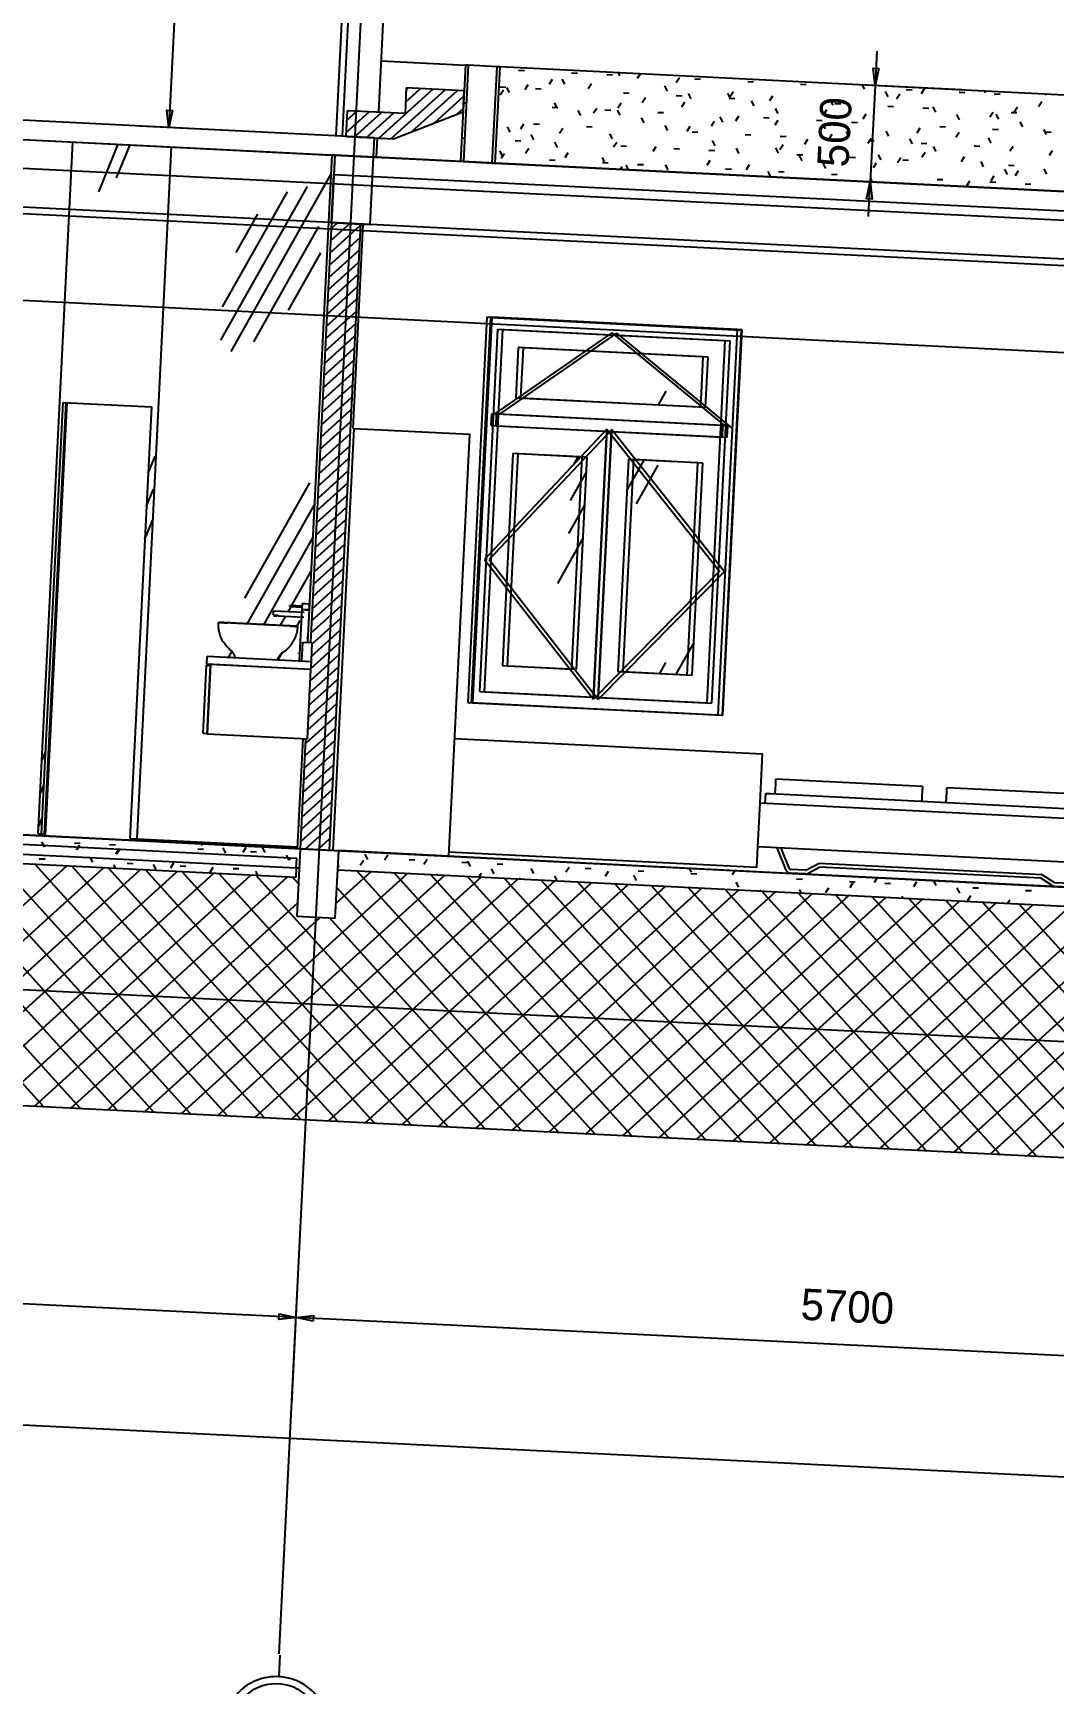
# Model space of a CAD drawing. Extents: x 549999 to 550212, y 1838161 to 1838467.
# Drawn here: x 550163.77 to 550169.07, y 1838269.32 to 1838277.88 of the extents above; entities that cross this region are included whole.
import ezdxf

# ---------------------------------------------------------------- set-up
doc = ezdxf.new("R2010")
doc.units = 0
for name, color, linetype in [('Level 1', 7, 'Continuous'), ('Level 11', 7, 'Continuous'), ('Level 14', 7, 'Continuous'), ('Level 15', 7, 'Continuous'), ('Level 18', 7, 'Continuous'), ('Level 19', 7, 'Continuous'), ('Level 20', 7, 'Continuous'), ('Level 27', 7, 'Continuous'), ('Level 28', 7, 'Continuous'), ('Level 3', 7, 'Continuous'), ('Level 4', 7, 'Continuous'), ('Level 5', 7, 'Continuous'), ('Level 6', 7, 'Continuous'), ('Level 7', 7, 'Continuous'), ('Level 8', 7, 'Continuous'), ('Level 9', 7, 'Continuous')]:
    doc.layers.add(name, color=color, linetype=linetype)

# ---------------------------------------------------------------- blocks, each defined once
blk = doc.blocks.new('BED_13')
at = {"layer": 'Level 1'}
for p, q in [((538.66, 48.26), (462.63, 48.26)), ((462.63, 45.72), (462.63, 48.26)), ((462.63, 43.18), (462.63, 45.72)), ((462.63, 40.64), (462.63, 43.18)), ((538.66, 48.26), (538.66, 45.72)), ((538.66, 45.72), (538.66, 43.18)), ((538.66, 43.18), (538.66, 40.64)), ((627.39, 48.26), (551.36, 48.26)), ((551.36, 45.72), (551.36, 48.26)), ((551.36, 43.18), (551.36, 45.72)), ((551.36, 40.64), (551.36, 43.18)), ((627.39, 48.26), (627.39, 45.72)), ((627.39, 45.72), (627.39, 43.18)), ((627.39, 43.18), (627.39, 40.64)), ((455.01, 35.56), (635.01, 35.56)), ((455.01, 12.7), (455.01, 35.56)), ((457.55, 40.64), (457.55, 35.56)), ((457.55, 40.64), (460.09, 40.64)), ((460.09, 40.64), (629.93, 40.64)), ((629.93, 40.64), (632.47, 40.64)), ((632.47, 35.56), (632.47, 40.64)), ((635.01, 12.7), (635.01, 35.56)), ((635.01, 12.7), (455.01, 12.7)), ((470.24, 1.47), (465, 12.7)), ((471.96, 2.27), (467.1, 12.7)), ((472, 2.27), (467.13, 12.7)), ((622.92, 12.7), (618.06, 2.27)), ((625.02, 12.7), (619.78, 1.47)), ((480.4, 1.91), (472.54, 1.91)), ((480.4, 0), (472.54, 0)), ((487.17, 5.72), (480.72, 1.99)), ((487.68, 3.81), (481.67, 0.34)), ((487.71, 3.81), (481.7, 0.34)), ((602.85, 5.72), (487.17, 5.72)), ((602.34, 3.81), (487.68, 3.81)), ((608.35, 0.34), (602.34, 3.81)), ((609.3, 1.99), (602.85, 5.72)), ((617.48, 1.91), (609.62, 1.91)), ((617.48, 0), (609.62, 0))]:
    blk.add_line(p, q, dxfattribs=at)
for centre, radius, start, end in [((472.54, 2.54), 2.54, 205, 270), ((472.54, 2.54), 0.635, 205, 270), ((472.57, 2.54), 0.635, 205, 270), ((480.4, 2.54), 0.635, 270, 300), ((480.4, 2.54), 2.54, 270, 300), ((480.43, 2.54), 2.54, 285, 300), ((609.62, 2.54), 2.54, 240, 270), ((609.62, 2.54), 0.635, 240, 270), ((617.48, 2.54), 0.635, 270, 335), ((617.48, 2.54), 2.54, 270, 335)]:
    blk.add_arc(centre, radius, start, end, dxfattribs=at)
blk = doc.blocks.new('FURN37')
at = {"layer": 'Level 1'}
for p, q in [((235.01, 218.91), (295.01, 218.91)), ((235.01, 218.91), (235.01, 0)), ((295.01, 218.91), (295.01, 0)), ((295.01, 0), (238.51, 0))]:
    blk.add_line(p, q, dxfattribs=at)
blk = doc.blocks.new('FURN38')
at = {"layer": 'Level 1'}
for p, q in [((295.01, 61.08), (455.01, 61.08)), ((455.01, 35.56), (455.01, 61.08)), ((455.01, 2), (455.01, 12.7)), ((455.01, 2), (295.01, 2))]:
    blk.add_line(p, q, dxfattribs=at)
blk = doc.blocks.new('CUA_W1')
at = {"layer": 'Level 5'}
for p, q in [((85.65, 225), (85.65, 0)), ((85.65, 0), (131.47, 0)), ((131.47, 0), (131.47, 1)), ((135.07, 0), (131.47, 0)), ((131.68, 0), (131.68, 1)), ((132.33, 0), (131.68, 0)), ((132.33, 0), (132.33, 1)), ((135.07, 1), (135.07, 0))]:
    blk.add_line(p, q, dxfattribs=at)
blk = doc.blocks.new('SO1101')
at = {"layer": 'Level 7'}
for p, q in [((301.01, 280), (301.01, 80)), ((431.01, 280), (301.01, 280)), ((366.01, 275), (306.01, 229)), ((307.01, 86), (307.01, 274)), ((307.01, 274), (425.01, 274)), ((366.01, 275), (428.01, 229)), ((425.01, 86), (425.01, 274)), ((431.01, 80), (431.01, 280)), ((414.01, 265), (318.01, 265)), ((318.01, 265), (318.01, 239)), ((414.01, 239), (414.01, 265)), ((392.03, 239), (395.64, 246.21)), ((318.01, 239), (414.01, 239)), ((306.01, 224), (306.01, 230)), ((426.01, 230), (306.01, 230)), ((366.01, 225), (306.01, 154.5)), ((306.01, 224), (426.01, 224)), ((366.01, 225), (428.01, 154.5)), ((366.01, 86), (366.01, 224)), ((366.01, 224), (366.01, 86)), ((426.01, 224), (426.01, 230)), ((354.01, 210), (318.01, 210)), ((318.01, 210), (318.01, 100)), ((349.63, 205.63), (351.81, 210)), ((354.01, 100), (354.01, 210)), ((378.01, 193.81), (386.1, 210)), ((414.01, 210), (378.01, 210)), ((378.01, 210), (378.01, 100)), ((383.32, 187.28), (393.54, 207.73)), ((414.01, 100), (414.01, 210)), ((349.03, 187.28), (354.01, 197.25)), ((349.03, 170.14), (354.01, 180.1)), ((344.52, 143.97), (354.01, 162.96)), ((306.01, 154.5), (366.01, 85)), ((428.01, 154.5), (366.01, 85)), ((408.26, 100), (414.01, 111.51)), ((399.68, 100), (402.59, 105.81)), ((318.01, 100), (354.01, 100)), ((378.01, 100), (414.01, 100)), ((307.01, 86), (425.01, 86)), ((301.01, 80), (431.01, 80))]:
    blk.add_line(p, q, dxfattribs=at)
blk = doc.blocks.new('SO1102')
at = {"layer": 'Level 7'}
for p, q in [((303.51, 280), (303.51, 80)), ((433.51, 280), (303.51, 280)), ((368.51, 275), (308.51, 229)), ((309.51, 86), (309.51, 274)), ((309.51, 274), (427.51, 274)), ((368.51, 275), (430.51, 229)), ((427.51, 86), (427.51, 274)), ((433.51, 80), (433.51, 280)), ((416.51, 265), (320.51, 265)), ((320.51, 265), (320.51, 239)), ((416.51, 239), (416.51, 265)), ((392.03, 239), (395.64, 246.21)), ((320.51, 239), (416.51, 239)), ((308.51, 224), (308.51, 230)), ((428.51, 230), (308.51, 230)), ((368.51, 225), (308.51, 154.5)), ((308.51, 224), (428.51, 224)), ((368.51, 225), (430.51, 154.5)), ((368.51, 86), (368.51, 224)), ((368.51, 224), (368.51, 86)), ((428.51, 224), (428.51, 230)), ((356.51, 210), (320.51, 210)), ((320.51, 210), (320.51, 100)), ((349.63, 205.63), (351.81, 210)), ((356.51, 100), (356.51, 210)), ((380.51, 198.81), (386.1, 210)), ((416.51, 210), (380.51, 210)), ((380.51, 210), (380.51, 100)), ((383.32, 187.28), (393.54, 207.73)), ((416.51, 100), (416.51, 210)), ((349.03, 187.28), (356.51, 202.25)), ((349.03, 170.14), (356.51, 185.1)), ((344.52, 143.97), (356.51, 167.96)), ((308.51, 154.5), (368.51, 85)), ((430.51, 154.5), (368.51, 85)), ((408.26, 100), (416.51, 116.51)), ((399.68, 100), (402.59, 105.81)), ((320.51, 100), (356.51, 100)), ((380.51, 100), (416.51, 100)), ((309.51, 86), (427.51, 86)), ((303.51, 80), (433.51, 80))]:
    blk.add_line(p, q, dxfattribs=at)
blk = doc.blocks.new('___B_1')
at = {"layer": 'Level 3'}
for p, q in [((214.04, 122.27), (198.09, 122.27)), ((198.09, 121.07), (198.09, 122.27)), ((198.09, 120.32), (198.09, 121.07)), ((198.09, 120.32), (200.59, 120.32)), ((198.41, 120.32), (198.41, 119.71)), ((200.01, 119.71), (200.01, 120.32)), ((200.59, 120.32), (200.59, 119.88)), ((200.59, 119.87), (214.04, 119.87)), ((213.02, 125.63), (206.45, 125.63)), ((206.45, 125.33), (206.45, 125.63)), ((206.45, 125.03), (206.45, 125.33)), ((206.45, 125.03), (213.02, 125.03)), ((212.66, 127.01), (212.66, 124.01)), ((212.66, 127.01), (214.66, 127.01)), ((212.66, 124.01), (214.66, 124.01)), ((212.66, 123.81), (212.66, 97.41)), ((212.66, 123.81), (214.66, 123.81)), ((212.86, 124.01), (212.86, 123.81)), ((214.66, 127.01), (216.66, 127.01)), ((214.66, 124.01), (216.66, 124.01)), ((214.66, 123.81), (216.66, 123.81)), ((216.46, 123.81), (216.46, 124.01)), ((216.66, 124.01), (216.66, 127.01)), ((216.66, 107.01), (216.66, 123.81)), ((199.21, 119.71), (198.44, 119.71)), ((199.99, 119.71), (199.21, 119.71)), ((214.01, 107.01), (219.01, 107.01)), ((214.01, 97.01), (214.01, 107.01)), ((219.01, 97.01), (219.01, 107.01)), ((164.88, 93.01), (164.88, 97.01)), ((219.01, 97.01), (164.88, 97.01)), ((212.16, 97.41), (212.16, 97.01)), ((212.28, 97.41), (213.97, 97.41)), ((219.01, 97.01), (214.01, 97.01)), ((219.01, 93.01), (219.01, 97.01)), ((219.01, 93.01), (164.88, 93.01)), ((164.88, 92.51), (166.88, 92.51)), ((164.88, 57.01), (164.88, 92.51)), ((166.88, 93.01), (166.88, 57.01)), ((219.01, 93.01), (166.88, 93.01)), ((166.88, 57.01), (166.88, 92.51)), ((219.01, 57.01), (219.01, 93.01)), ((166.88, 57.01), (164.88, 57.01)), ((166.88, 57.01), (219.01, 57.01))]:
    blk.add_line(p, q, dxfattribs=at)
for points in [[(169.88, 114.7), (169.88, 114.72), (169.88, 114.73), (169.89, 114.74), (169.89, 114.75), (169.89, 114.76), (169.89, 114.78), (169.9, 114.79), (169.9, 114.8), (169.9, 114.81), (169.91, 114.82), (169.91, 114.83), (169.92, 114.84), (169.92, 114.85), (169.93, 114.86), (169.94, 114.87), (169.94, 114.88), (169.95, 114.89), (169.96, 114.9), (169.97, 114.91), (169.98, 114.92), (169.98, 114.93), (169.99, 114.94), (170, 114.94), (170.01, 114.95), (170.02, 114.96), (170.03, 114.96), (170.04, 114.97), (170.05, 114.97), (170.06, 114.98), (170.08, 114.98), (170.09, 114.99), (170.1, 114.99), (170.11, 114.99), (170.12, 115), (170.13, 115), (170.15, 115), (170.16, 115), (170.17, 115), (170.18, 115), (170.18, 115)], [(176.92, 100.9), (176.38, 101.31), (175.85, 101.74), (175.35, 102.19), (174.86, 102.66), (174.39, 103.16), (173.93, 103.66), (173.5, 104.19), (173.1, 104.73), (172.71, 105.29), (172.34, 105.87), (172, 106.46), (171.69, 107.06), (171.39, 107.67), (171.13, 108.3), (170.88, 108.93), (170.67, 109.58), (170.48, 110.23), (170.31, 110.89), (170.17, 111.55), (170.06, 112.23), (169.98, 112.9), (169.92, 113.58), (169.89, 114.26), (169.88, 114.7)], [(190.39, 115), (189.58, 115), (188.77, 115), (187.97, 115), (187.17, 115), (186.37, 115), (185.59, 115), (184.8, 115), (184.03, 115), (183.27, 115), (182.52, 115), (181.78, 115), (181.06, 115), (180.35, 115), (179.66, 115), (178.98, 115), (178.32, 115), (177.68, 115), (177.07, 115), (176.47, 115), (175.89, 115), (175.34, 115), (174.82, 115), (174.31, 115), (173.84, 115), (173.39, 115), (172.96, 115), (172.57, 115), (172.2, 115), (171.86, 115), (171.56, 115), (171.28, 115), (171.03, 115), (170.82, 115), (170.63, 115), (170.48, 115), (170.36, 115), (170.27, 115), (170.21, 115), (170.18, 115), (170.18, 115)], [(170.18, 115), (170.2, 115), (170.25, 115), (170.33, 115), (170.44, 115), (170.59, 115), (170.76, 115), (170.97, 115), (171.21, 115), (171.48, 115), (171.78, 115), (172.11, 115), (172.47, 115), (172.85, 115), (173.27, 115), (173.71, 115), (174.18, 115), (174.68, 115)], [(210.59, 115), (210.58, 115), (210.53, 115), (210.45, 115), (210.33, 115), (210.19, 115), (210.01, 115), (209.8, 115), (209.57, 115), (209.3, 115), (209, 115), (208.67, 115), (208.31, 115), (207.92, 115), (207.51, 115), (207.06, 115), (206.59, 115), (206.1, 115), (205.58, 115), (205.03, 115), (204.46, 115), (203.87, 115), (203.26, 115), (202.63, 115), (201.98, 115), (201.3, 115), (200.62, 115), (199.91, 115), (199.19, 115), (198.46, 115), (197.71, 115), (196.95, 115), (196.18, 115), (195.4, 115), (194.62, 115), (193.82, 115), (193.02, 115), (192.22, 115), (191.41, 115), (190.61, 115), (190.39, 115)], [(210.89, 114.7), (210.88, 114.02), (210.84, 113.35), (210.77, 112.67), (210.68, 112), (210.56, 111.33), (210.41, 110.66), (210.24, 110), (210.04, 109.35), (209.81, 108.71), (209.56, 108.08), (209.28, 107.46), (208.98, 106.85), (208.66, 106.25), (208.31, 105.67), (207.94, 105.1), (207.54, 104.55), (207.13, 104.01), (206.69, 103.49), (206.23, 102.98), (205.75, 102.5), (205.26, 102.04), (204.74, 101.59), (204.21, 101.17), (203.85, 100.9)], [(207.09, 115), (207.39, 115), (207.81, 115), (208.15, 115)], [(208.7, 115), (208.91, 115), (209.22, 115), (209.5, 115), (209.74, 115), (209.96, 115), (210.14, 115), (210.3, 115), (210.42, 115), (210.51, 115), (210.57, 115), (210.59, 115), (210.59, 115)], [(210.59, 115), (210.6, 115), (210.62, 115), (210.63, 115), (210.64, 115), (210.65, 115), (210.66, 114.99), (210.67, 114.99), (210.69, 114.99), (210.7, 114.98), (210.71, 114.98), (210.72, 114.97), (210.73, 114.97), (210.74, 114.96), (210.75, 114.96), (210.76, 114.95), (210.77, 114.94), (210.78, 114.94), (210.79, 114.93), (210.8, 114.92), (210.81, 114.91), (210.82, 114.9), (210.82, 114.89), (210.83, 114.89), (210.84, 114.88), (210.84, 114.87), (210.85, 114.86), (210.86, 114.84), (210.86, 114.83), (210.87, 114.82), (210.87, 114.81), (210.88, 114.8), (210.88, 114.79), (210.88, 114.78), (210.89, 114.77), (210.89, 114.75), (210.89, 114.74), (210.89, 114.73), (210.89, 114.72), (210.89, 114.71), (210.89, 114.7)], [(179.54, 97.01), (179.47, 97.27), (179.39, 97.53), (179.3, 97.79), (179.2, 98.04), (179.09, 98.29), (178.97, 98.53), (178.84, 98.77), (178.7, 99), (178.55, 99.23), (178.4, 99.45), (178.23, 99.66), (178.06, 99.87), (177.87, 100.07), (177.68, 100.26), (177.49, 100.45), (177.28, 100.63), (177.07, 100.79), (176.92, 100.9)], [(203.85, 100.9), (203.64, 100.74), (203.43, 100.57), (203.22, 100.39), (203.03, 100.2), (202.84, 100), (202.66, 99.8), (202.49, 99.59), (202.33, 99.37), (202.17, 99.15), (202.03, 98.92), (201.89, 98.69), (201.76, 98.45), (201.65, 98.2), (201.54, 97.95), (201.44, 97.7), (201.36, 97.44), (201.28, 97.18), (201.24, 97.01)]]:
    blk.add_lwpolyline(points, dxfattribs=at)
blk = doc.blocks.new('GRID_6')
at = {"layer": 'Level 19'}
for p, q in [((-749.72, -380.75), (-749.72, -392)), ((-788.49, -419.52), (-777.24, -419.52)), ((-710.96, -419.52), (-722.21, -419.52)), ((-749.72, -458.28), (-749.72, -447.03))]:
    blk.add_line(p, q, dxfattribs=at)
for radius, start, end in [(27.52, 86.59057, 185.41735), (27.52, 3.40943, 86.59057), (23.77, 86.59057, 185.41735), (23.77, 3.40943, 86.59057), (23.77, 275.41735, 3.40943), (27.52, 275.41735, 3.40943), (27.52, 185.41735, 275.41735), (23.77, 185.41735, 275.41735)]:
    blk.add_arc((-749.72, -419.52), radius, start, end, dxfattribs=at)

msp = doc.modelspace()

# ---------------------------------------------------------------- linework, layer by layer
at = {"layer": 'Level 11'}
for p, q in [((550166.0292, 1838277.7115), (550166.0042, 1838277.2121)), ((550166.179, 1838277.704), (550166.0292, 1838277.7115)), ((550166.154, 1838277.2046), (550166.179, 1838277.704)), ((550166.0042, 1838277.2121), (550166.154, 1838277.2046)), ((550164.2082, 1838272.2957), (550163.0229, 1838273.6057)), ((550164.3989, 1838272.2861), (550163.2135, 1838273.5963)), ((550164.5895, 1838272.2766), (550163.4041, 1838273.5868)), ((550164.7802, 1838272.2671), (550163.5947, 1838273.5773)), ((550165.1578, 1838273.65), (550165.1403, 1838273.3004)), ((550165.3575, 1838273.64), (550165.1578, 1838273.65)), ((550165.34, 1838273.2904), (550165.3575, 1838273.64)), ((550162.6355, 1838272.3743), (550163.9459, 1838273.5599)), ((550162.8262, 1838272.3648), (550164.1367, 1838273.5504)), ((550164.0175, 1838272.3052), (550162.9232, 1838273.5147)), ((550163.0169, 1838272.3552), (550164.3274, 1838273.541)), ((550163.2076, 1838272.3457), (550164.5182, 1838273.5315)), ((550163.3983, 1838272.3362), (550164.709, 1838273.522)), ((550163.5889, 1838272.3266), (550164.8997, 1838273.5126)), ((550163.7796, 1838272.3171), (550165.0905, 1838273.5031)), ((550164.9709, 1838272.2576), (550163.7853, 1838273.5679)), ((550165.1616, 1838272.248), (550163.976, 1838273.5584)), ((550165.3523, 1838272.2385), (550164.1666, 1838273.549)), ((550164.3517, 1838272.2885), (550165.715, 1838273.522)), ((550165.5429, 1838272.229), (550164.3572, 1838273.5395)), ((550164.5423, 1838272.279), (550165.9056, 1838273.5124)), ((550165.7336, 1838272.2194), (550164.5478, 1838273.53)), ((550164.733, 1838272.2694), (550166.0963, 1838273.5029)), ((550165.9243, 1838272.2099), (550164.7384, 1838273.5206)), ((550164.9237, 1838272.2599), (550166.287, 1838273.4934)), ((550166.115, 1838272.2004), (550164.929, 1838273.5111)), ((550165.1487, 1838273.4695), (550165.1196, 1838273.5017)), ((550165.1375, 1838273.5457), (550165.1429, 1838273.5506)), ((550165.3439, 1838273.3683), (550165.5243, 1838273.5315)), ((550166.687, 1838272.1718), (550165.4536, 1838273.535)), ((550166.8777, 1838272.1622), (550165.6442, 1838273.5255)), ((550167.0684, 1838272.1527), (550165.8349, 1838273.516)), ((550167.2591, 1838272.1432), (550166.0256, 1838273.5064)), ((550167.4497, 1838272.1336), (550166.2163, 1838273.4969)), ((550167.6404, 1838272.1241), (550166.407, 1838273.4874)), ((550163.8268, 1838272.3147), (550162.8305, 1838273.4159)), ((550165.1144, 1838272.2504), (550166.4777, 1838273.4838)), ((550165.3051, 1838272.2408), (550166.6684, 1838273.4743)), ((550166.4963, 1838272.1813), (550165.348, 1838273.4505)), ((550165.4958, 1838272.2313), (550166.859, 1838273.4648)), ((550165.6864, 1838272.2218), (550167.0497, 1838273.4552)), ((550165.8771, 1838272.2122), (550167.2404, 1838273.4457)), ((550166.0678, 1838272.2027), (550167.4311, 1838273.4362)), ((550166.2585, 1838272.1932), (550167.6218, 1838273.4267)), ((550166.4492, 1838272.1836), (550167.8124, 1838273.4171)), ((550167.8311, 1838272.1146), (550166.5976, 1838273.4778)), ((550166.6398, 1838272.1741), (550168.0031, 1838273.4076)), ((550168.0218, 1838272.105), (550166.7883, 1838273.4683)), ((550168.2125, 1838272.0955), (550166.979, 1838273.4588)), ((550168.4031, 1838272.086), (550167.1697, 1838273.4493)), ((550168.5938, 1838272.0764), (550167.3604, 1838273.4397)), ((550168.7845, 1838272.0669), (550167.551, 1838273.4302)), ((550168.9752, 1838272.0574), (550167.7417, 1838273.4207)), ((550169.1659, 1838272.0478), (550167.9324, 1838273.4111)), ((550169.3566, 1838272.0383), (550168.1231, 1838273.4016)), ((550163.9703, 1838272.3076), (550165.1437, 1838273.3693)), ((550166.8305, 1838272.1646), (550168.1938, 1838273.3981)), ((550167.0212, 1838272.1551), (550168.3845, 1838273.3885)), ((550167.2119, 1838272.1455), (550168.5752, 1838273.379)), ((550167.4026, 1838272.136), (550168.7658, 1838273.3695)), ((550167.5932, 1838272.1265), (550168.9565, 1838273.3599)), ((550167.7839, 1838272.1169), (550169.1472, 1838273.3504)), ((550167.9746, 1838272.1074), (550169.3379, 1838273.3409)), ((550168.1653, 1838272.0979), (550169.5286, 1838273.3313)), ((550169.5472, 1838272.0288), (550168.3138, 1838273.3921)), ((550168.356, 1838272.0883), (550169.7192, 1838273.3218)), ((550169.7379, 1838272.0192), (550168.5044, 1838273.3825)), ((550169.9286, 1838272.0097), (550168.6951, 1838273.373)), ((550170.1193, 1838272.0002), (550168.8858, 1838273.3635)), ((550164.161, 1838272.298), (550165.2621, 1838273.2943)), ((550165.1403, 1838273.3004), (550165.34, 1838273.2904)), ((550166.3057, 1838272.1908), (550165.3094, 1838273.2919)), ((550168.5466, 1838272.0788), (550169.9099, 1838273.3123)), ((550168.7373, 1838272.0693), (550170.1006, 1838273.3027)), ((550168.928, 1838272.0597), (550170.2913, 1838273.2932))]:
    msp.add_line(p, q, dxfattribs=at)
at = {"layer": 'Level 14'}
for p, q in [((550164.1139, 1838277.0555), (550164.215, 1838277.3016)), ((550164.2057, 1838277.1286), (550164.2755, 1838277.2986)), ((550164.3354, 1838277.2938), (550164.3361, 1838277.2955)), ((550164.7457, 1838276.2873), (550165.1949, 1838277.0837)), ((550164.7999, 1838276.2273), (550165.3175, 1838277.1448)), ((550164.7543, 1838276.4585), (550165.0912, 1838277.0558)), ((550164.8256, 1838276.741), (550164.9379, 1838276.9402)), ((550164.9169, 1838276.2787), (550165.2539, 1838276.876)), ((550165.3121, 1838276.7379), (550165.4694, 1838276.8803)), ((550165.3153, 1838276.8015), (550165.4144, 1838276.8912)), ((550165.3185, 1838276.8651), (550165.3509, 1838276.8944)), ((550165.0967, 1838276.4414), (550165.2652, 1838276.74)), ((550165.3058, 1838276.6108), (550165.4631, 1838276.7531)), ((550165.309, 1838276.6744), (550165.4663, 1838276.8167)), ((550165.3026, 1838276.5473), (550165.4599, 1838276.6896)), ((550165.2994, 1838276.4837), (550165.4567, 1838276.626)), ((550165.2931, 1838276.3566), (550165.4504, 1838276.4989)), ((550165.2962, 1838276.4201), (550165.4535, 1838276.5625)), ((550165.2899, 1838276.293), (550165.4472, 1838276.4353)), ((550165.2867, 1838276.2295), (550165.444, 1838276.3718)), ((550165.2804, 1838276.1023), (550165.4377, 1838276.2447)), ((550165.2835, 1838276.1659), (550165.4408, 1838276.3082)), ((550165.2772, 1838276.0388), (550165.4345, 1838276.1811)), ((550165.2708, 1838275.9117), (550165.4281, 1838276.054)), ((550165.274, 1838275.9752), (550165.4313, 1838276.1175)), ((550165.2676, 1838275.8481), (550165.425, 1838275.9904)), ((550165.2645, 1838275.7845), (550165.4218, 1838275.9269)), ((550165.2581, 1838275.6574), (550165.4154, 1838275.7997)), ((550165.2613, 1838275.721), (550165.4186, 1838275.8633)), ((550165.2549, 1838275.5939), (550165.4122, 1838275.7362)), ((550164.3694, 1838275.5971), (550164.4058, 1838275.6856)), ((550165.2518, 1838275.5303), (550165.4091, 1838275.6726)), ((550164.8711, 1838274.949), (550165.208, 1838275.5463)), ((550165.2454, 1838275.4032), (550165.4027, 1838275.5455)), ((550165.2486, 1838275.4667), (550165.4059, 1838275.6091)), ((550164.3609, 1838275.4258), (550164.3972, 1838275.5143)), ((550165.2422, 1838275.3396), (550165.3995, 1838275.4819)), ((550164.8835, 1838274.815), (550165.2318, 1838275.4324)), ((550165.2391, 1838275.2761), (550165.3964, 1838275.4184)), ((550164.3523, 1838275.2546), (550164.3935, 1838275.3549)), ((550165.2327, 1838275.1489), (550165.39, 1838275.2913)), ((550165.2359, 1838275.2125), (550165.3932, 1838275.3548)), ((550164.969, 1838274.8104), (550165.2233, 1838275.2612)), ((550165.2295, 1838275.0854), (550165.3868, 1838275.2277)), ((550165.2263, 1838275.0218), (550165.3836, 1838275.1641)), ((550165.1133, 1838274.9101), (550165.2147, 1838275.09)), ((550165.22, 1838274.8947), (550165.3773, 1838275.037)), ((550165.2232, 1838274.9583), (550165.3805, 1838275.1006)), ((550165.2168, 1838274.8311), (550165.3741, 1838274.9735)), ((550165.0545, 1838274.8059), (550165.0819, 1838274.8545)), ((550165.0948, 1838274.8774), (550165.1104, 1838274.905)), ((550165.2023, 1838274.9119), (550165.2062, 1838274.9187)), ((550165.2136, 1838274.7676), (550165.3709, 1838274.9099)), ((550165.1369, 1838274.7959), (550165.1583, 1838274.834)), ((550165.2125, 1838274.6452), (550165.3646, 1838274.7828)), ((550165.2157, 1838274.7088), (550165.3678, 1838274.8463)), ((550165.1937, 1838274.7406), (550165.1976, 1838274.7475)), ((550165.2093, 1838274.5816), (550165.3614, 1838274.7192)), ((550164.7848, 1838274.6399), (550164.8014, 1838274.6694)), ((550165.0416, 1838274.6271), (550165.0655, 1838274.6693)), ((550165.1488, 1838274.6611), (550165.1498, 1838274.6627)), ((550165.2062, 1838274.5181), (550165.3582, 1838274.6557)), ((550165.1998, 1838274.391), (550165.3519, 1838274.5285)), ((550165.203, 1838274.4545), (550165.355, 1838274.5921)), ((550165.1966, 1838274.3274), (550165.3487, 1838274.465)), ((550165.1935, 1838274.2638), (550165.3455, 1838274.4014)), ((550165.1819, 1838274.132), (550165.3392, 1838274.2743)), ((550165.185, 1838274.1955), (550165.3423, 1838274.3379)), ((550165.1787, 1838274.0684), (550165.336, 1838274.2107)), ((550163.8189, 1838274.1065), (550163.8385, 1838274.1543)), ((550165.1755, 1838274.0049), (550165.3328, 1838274.1472)), ((550165.1691, 1838273.8777), (550165.3264, 1838274.0201)), ((550165.1723, 1838273.9413), (550165.3296, 1838274.0836)), ((550163.8103, 1838273.9353), (550163.8299, 1838273.9831)), ((550165.166, 1838273.8142), (550165.3233, 1838273.9565)), ((550165.1596, 1838273.6871), (550165.3169, 1838273.8294)), ((550165.1628, 1838273.7506), (550165.3201, 1838273.8929)), ((550163.8018, 1838273.7641), (550163.8214, 1838273.8118)), ((550165.1842, 1838273.6486), (550165.3137, 1838273.7658)), ((550165.2478, 1838273.6455), (550165.3106, 1838273.7023))]:
    msp.add_line(p, q, dxfattribs=at)
at = {"layer": 'Level 15'}
for p, q in [((550166.1814, 1838277.7039), (550166.1788, 1838277.6998)), ((550166.2905, 1838277.6864), (550166.3207, 1838277.6848)), ((550166.1947, 1838277.5996), (550166.2248, 1838277.5981)), ((550166.2437, 1838277.5693), (550166.23, 1838277.5962)), ((550166.3382, 1838277.6095), (550166.3218, 1838277.5841)), ((550166.4646, 1838277.6367), (550166.4482, 1838277.6113)), ((550166.5296, 1838277.6131), (550166.5158, 1838277.6399)), ((550166.5645, 1838277.6727), (550166.5947, 1838277.6711)), ((550166.6678, 1838277.6143), (550166.6515, 1838277.5889)), ((550166.7472, 1838277.6635), (550166.7773, 1838277.662)), ((550166.8154, 1838277.6568), (550166.8073, 1838277.6726)), ((550166.9196, 1838277.667), (550166.9043, 1838277.6433)), ((550167.0616, 1838277.5775), (550167.0478, 1838277.6044)), ((550167.1239, 1838277.6462), (550167.1075, 1838277.6209)), ((550167.2038, 1838277.6407), (550167.2339, 1838277.6392)), ((550167.4778, 1838277.627), (550167.5079, 1838277.6255)), ((550167.7518, 1838277.6133), (550167.7819, 1838277.6118)), ((550168.0838, 1838277.5877), (550168.0727, 1838277.6094)), ((550165.5423, 1838277.3354), (550160.9979, 1838277.5625)), ((550166.0074, 1838277.5174), (550166.0194, 1838277.5168)), ((550166.2117, 1838277.5823), (550166.1954, 1838277.557)), ((550166.3773, 1838277.5905), (550166.4074, 1838277.589)), ((550166.4899, 1838277.49), (550166.4761, 1838277.5168)), ((550166.8214, 1838277.515), (550166.8051, 1838277.4897)), ((550166.8339, 1838277.5676), (550166.8641, 1838277.5661)), ((550166.9479, 1838277.5422), (550166.9315, 1838277.5169)), ((550167.1079, 1838277.5539), (550167.1381, 1838277.5524)), ((550167.1511, 1838277.5198), (550167.1347, 1838277.4944)), ((550167.1846, 1838277.5378), (550167.1709, 1838277.5647)), ((550167.3891, 1838277.5399), (550167.3753, 1838277.5667)), ((550167.3819, 1838277.5402), (550167.412, 1838277.5387)), ((550167.404, 1838277.5742), (550167.3876, 1838277.5488)), ((550167.5122, 1838277.5002), (550167.4984, 1838277.5271)), ((550167.6072, 1838277.5517), (550167.5908, 1838277.5264)), ((550167.9211, 1838277.5043), (550167.9073, 1838277.5312)), ((550167.9298, 1838277.5128), (550167.96, 1838277.5113)), ((550168.2069, 1838277.5481), (550168.1932, 1838277.5749)), ((550168.2665, 1838277.5613), (550168.2501, 1838277.5359)), ((550168.2997, 1838277.5859), (550168.3299, 1838277.5844)), ((550168.3929, 1838277.5885), (550168.3765, 1838277.5631)), ((550168.5737, 1838277.5722), (550168.6038, 1838277.5707)), ((550168.7123, 1838277.5774), (550168.7062, 1838277.5679)), ((550168.7563, 1838277.5631), (550168.7865, 1838277.5616)), ((550169.0026, 1838277.5212), (550168.9862, 1838277.4958)), ((550169.0247, 1838277.5562), (550169.0218, 1838277.5619)), ((550160.9929, 1838277.4627), (550165.3225, 1838277.2462)), ((550166.4641, 1838277.4946), (550166.4942, 1838277.4931)), ((550166.613, 1838277.4503), (550166.5992, 1838277.4772)), ((550166.695, 1838277.4878), (550166.6786, 1838277.4625)), ((550166.738, 1838277.4809), (550166.7682, 1838277.4794)), ((550166.8174, 1838277.4524), (550166.8037, 1838277.4792)), ((550166.9405, 1838277.4127), (550166.9268, 1838277.4396)), ((550167.012, 1838277.4672), (550167.0422, 1838277.4657)), ((550167.3494, 1838277.4168), (550167.3357, 1838277.4436)), ((550167.4311, 1838277.4477), (550167.4148, 1838277.4224)), ((550167.56, 1838277.4398), (550167.5901, 1838277.4383)), ((550167.6344, 1838277.4253), (550167.618, 1838277.4)), ((550167.6353, 1838277.4605), (550167.6215, 1838277.4874)), ((550167.834, 1838277.4261), (550167.8641, 1838277.4246)), ((550167.8872, 1838277.4797), (550167.8709, 1838277.4544)), ((550168.0905, 1838277.4573), (550168.0741, 1838277.4319)), ((550168.2038, 1838277.4991), (550168.234, 1838277.4976)), ((550168.3865, 1838277.49), (550168.4166, 1838277.4885)), ((550168.4531, 1838277.4687), (550168.4393, 1838277.4956)), ((550168.5762, 1838277.4291), (550168.5624, 1838277.4559)), ((550168.7498, 1838277.4668), (550168.7334, 1838277.4415)), ((550168.7806, 1838277.4311), (550168.7669, 1838277.458)), ((550168.8431, 1838277.4672), (550168.8732, 1838277.4657)), ((550168.8762, 1838277.494), (550168.8598, 1838277.4687)), ((550166.2458, 1838277.3649), (550166.232, 1838277.3917)), ((550166.3157, 1838277.4063), (550166.2994, 1838277.3809)), ((550166.3689, 1838277.3252), (550166.3551, 1838277.3521)), ((550166.3682, 1838277.4078), (550166.3983, 1838277.4063)), ((550166.519, 1838277.3838), (550166.5026, 1838277.3585)), ((550166.6422, 1838277.3941), (550166.6723, 1838277.3926)), ((550166.7778, 1838277.3293), (550166.764, 1838277.3561)), ((550167.0636, 1838277.373), (550167.0498, 1838277.3999)), ((550167.1783, 1838277.3934), (550167.1619, 1838277.368)), ((550167.1901, 1838277.3667), (550167.2202, 1838277.3652)), ((550167.3047, 1838277.4206), (550167.2883, 1838277.3952)), ((550167.4641, 1838277.353), (550167.4942, 1838277.3515)), ((550167.6467, 1838277.3439), (550167.6769, 1838277.3424)), ((550167.8814, 1838277.3812), (550167.8677, 1838277.4081)), ((550167.9144, 1838277.3533), (550167.898, 1838277.3279)), ((550168.0045, 1838277.3416), (550167.9907, 1838277.3684)), ((550168.0166, 1838277.417), (550168.0467, 1838277.4154)), ((550168.209, 1838277.3436), (550168.1952, 1838277.3705)), ((550168.3705, 1838277.3852), (550168.3541, 1838277.3599)), ((550168.4732, 1838277.3941), (550168.5034, 1838277.3926)), ((550168.5737, 1838277.3628), (550168.5574, 1838277.3375)), ((550168.7472, 1838277.3804), (550168.7774, 1838277.3789)), ((550168.9037, 1838277.3914), (550168.8899, 1838277.4183)), ((550169.0268, 1838277.3518), (550169.013, 1838277.3786)), ((550169.0212, 1838277.3667), (550169.0513, 1838277.3652)), ((550165.5373, 1838277.2355), (550165.5423, 1838277.3354)), ((550165.9983, 1838277.3347), (550166.0103, 1838277.3341)), ((550166.2061, 1838277.2418), (550166.1923, 1838277.2686)), ((550166.2165, 1838277.2526), (550166.2001, 1838277.2273)), ((550166.2723, 1838277.321), (550166.3024, 1838277.3195)), ((550166.3429, 1838277.2798), (550166.3266, 1838277.2545)), ((550166.4919, 1838277.2855), (550166.4782, 1838277.3124)), ((550166.5462, 1838277.2574), (550166.5298, 1838277.2321)), ((550166.799, 1838277.3118), (550166.7826, 1838277.2864)), ((550166.8202, 1838277.2937), (550166.8504, 1838277.2921)), ((550167.0023, 1838277.2894), (550166.9859, 1838277.264)), ((550167.0942, 1838277.28), (550167.1244, 1838277.2785)), ((550167.2769, 1838277.2708), (550167.307, 1838277.2693)), ((550167.3098, 1838277.2937), (550167.296, 1838277.3206)), ((550167.4328, 1838277.254), (550167.4191, 1838277.2809)), ((550167.6373, 1838277.2561), (550167.6235, 1838277.2829)), ((550167.6616, 1838277.2989), (550167.6452, 1838277.2736)), ((550167.788, 1838277.3261), (550167.7716, 1838277.3007)), ((550168.1176, 1838277.3309), (550168.1013, 1838277.3055)), ((550168.1034, 1838277.3211), (550168.1335, 1838277.3196)), ((550168.332, 1838277.3039), (550168.3183, 1838277.3308)), ((550168.3773, 1838277.3074), (550168.4075, 1838277.3059)), ((550168.3977, 1838277.2588), (550168.3813, 1838277.2335)), ((550168.4551, 1838277.2643), (550168.4414, 1838277.2911)), ((550168.6513, 1838277.2937), (550168.6815, 1838277.2922)), ((550168.741, 1838277.308), (550168.7272, 1838277.3349)), ((550168.8538, 1838277.2908), (550168.8374, 1838277.2654)), ((550169.057, 1838277.2683), (550169.0406, 1838277.243)), ((550165.3225, 1838277.2462), (550165.3375, 1838277.2455)), ((550165.3375, 1838277.2455), (550165.3325, 1838277.1456)), ((550171.8294, 1838276.9209), (550165.3375, 1838277.2455)), ((550165.3375, 1838277.2455), (550165.5373, 1838277.2355)), ((550166.4504, 1838277.2206), (550166.4805, 1838277.2191)), ((550166.7381, 1838277.2062), (550166.7243, 1838277.2331)), ((550166.7243, 1838277.2069), (550166.7545, 1838277.2054)), ((550166.8262, 1838277.1854), (550166.8172, 1838277.1715)), ((550166.8597, 1838277.1694), (550166.8474, 1838277.1934)), ((550166.907, 1838277.1978), (550166.9371, 1838277.1963)), ((550167.0656, 1838277.1686), (550167.0519, 1838277.1954)), ((550167.2823, 1838277.2173), (550167.2659, 1838277.192)), ((550167.3636, 1838277.1749), (550167.3938, 1838277.1734)), ((550167.4855, 1838277.1949), (550167.4692, 1838277.1696)), ((550167.7335, 1838277.248), (550167.7636, 1838277.2465)), ((550167.7604, 1838277.2164), (550167.7466, 1838277.2433)), ((550167.8835, 1838277.1768), (550167.8697, 1838277.2036)), ((550168.0075, 1838277.2343), (550168.0376, 1838277.2328)), ((550168.1448, 1838277.2044), (550168.1285, 1838277.1791)), ((550168.1693, 1838277.2205), (550168.1555, 1838277.2474)), ((550168.2713, 1838277.2316), (550168.2549, 1838277.2063)), ((550168.2815, 1838277.2206), (550168.3116, 1838277.2191)), ((550168.6009, 1838277.2364), (550168.5845, 1838277.211)), ((550168.7013, 1838277.1849), (550168.6875, 1838277.2118)), ((550168.8244, 1838277.1453), (550168.8106, 1838277.1721)), ((550168.8294, 1838277.1932), (550168.8595, 1838277.1917)), ((550169.0288, 1838277.1473), (550169.0151, 1838277.1742)), ((550165.3325, 1838277.1456), (550171.8244, 1838276.821)), ((550167.0294, 1838277.1629), (550167.0282, 1838277.1609)), ((550167.1761, 1838277.1536), (550167.175, 1838277.1558)), ((550167.5976, 1838277.133), (550167.5839, 1838277.1599)), ((550167.6376, 1838277.1612), (550167.6677, 1838277.1597)), ((550167.9116, 1838277.1475), (550167.9417, 1838277.146)), ((550168.1252, 1838277.1061), (550168.1159, 1838277.1243)), ((550168.4595, 1838277.1201), (550168.4897, 1838277.1186)), ((550168.6281, 1838277.11), (550168.6117, 1838277.0846)), ((550168.7335, 1838277.1065), (550168.7637, 1838277.1049)), ((550168.7545, 1838277.1371), (550168.7382, 1838277.1118)), ((550168.881, 1838277.1643), (550168.8646, 1838277.139)), ((550168.9162, 1838277.0973), (550168.9463, 1838277.0958)), ((550163.8317, 1838273.66), (550163.8179, 1838273.6868)), ((550163.8367, 1838273.6597), (550163.8334, 1838273.6661)), ((550163.9872, 1838273.6816), (550164.0173, 1838273.6801)), ((550164.0135, 1838273.6697), (550163.9972, 1838273.6444)), ((550164.0106, 1838273.6572), (550164.0022, 1838273.6441)), ((550164.1698, 1838273.6724), (550164.2, 1838273.6709)), ((550164.6495, 1838273.6682), (550164.6457, 1838273.6756)), ((550164.8761, 1838273.6568), (550164.8597, 1838273.6315)), ((550164.9771, 1838273.6306), (550164.9633, 1838273.6574)), ((550163.805, 1838273.5991), (550163.8351, 1838273.5976)), ((550164.0657, 1838273.6044), (550164.0641, 1838273.6075)), ((550164.0829, 1838273.5804), (550164.0691, 1838273.6073)), ((550164.2168, 1838273.6473), (550164.2004, 1838273.622)), ((550164.2215, 1838273.6467), (550164.2054, 1838273.6217)), ((550164.2616, 1838273.5763), (550164.2917, 1838273.5748)), ((550164.5018, 1838273.575), (550164.4854, 1838273.5497)), ((550164.6265, 1838273.6496), (550164.6566, 1838273.6481)), ((550164.7726, 1838273.6285), (550164.7588, 1838273.6554)), ((550164.9005, 1838273.6359), (550164.9306, 1838273.6344)), ((550165.1001, 1838273.5909), (550165.0864, 1838273.6177)), ((550165.1051, 1838273.5906), (550165.0989, 1838273.6028)), ((550165.4858, 1838273.5896), (550165.4694, 1838273.5642)), ((550165.5091, 1838273.595), (550165.4953, 1838273.6218)), ((550165.6122, 1838273.6168), (550165.5958, 1838273.5914)), ((550165.7224, 1838273.5948), (550165.7525, 1838273.5933)), ((550165.8154, 1838273.5943), (550165.7991, 1838273.569)), ((550165.9964, 1838273.5811), (550166.0265, 1838273.5796)), ((550166.0411, 1838273.5594), (550166.0273, 1838273.5863)), ((550166.179, 1838273.572), (550166.2092, 1838273.5705)), ((550164.2025, 1838273.5475), (550164.1922, 1838273.5676)), ((550164.4104, 1838273.5428), (550164.3966, 1838273.5696)), ((550164.5356, 1838273.5626), (550164.5657, 1838273.5611)), ((550164.705, 1838273.5526), (550164.6887, 1838273.5273)), ((550164.8096, 1838273.5489), (550164.8397, 1838273.5474)), ((550164.9406, 1838273.5106), (550164.9286, 1838273.5341)), ((550165.3594, 1838273.5624), (550165.3531, 1838273.5528)), ((550166.0955, 1838273.5223), (550166.0834, 1838273.5036)), ((550166.1641, 1838273.5197), (550166.1504, 1838273.5466)), ((550166.2987, 1838273.4999), (550166.2943, 1838273.493)), ((550166.3686, 1838273.5218), (550166.3548, 1838273.5486)), ((550166.4911, 1838273.4832), (550166.4779, 1838273.509)), ((550166.5516, 1838273.5542), (550166.5352, 1838273.5289)), ((550166.6356, 1838273.5492), (550166.6658, 1838273.5477)), ((550166.7548, 1838273.5318), (550166.7384, 1838273.5065)), ((550166.9006, 1838273.4862), (550166.8868, 1838273.5131)), ((550166.9096, 1838273.5355), (550166.9398, 1838273.534)), ((550167.1864, 1838273.53), (550167.1766, 1838273.549)), ((550167.1836, 1838273.5218), (550167.2137, 1838273.5203)), ((550167.4115, 1838273.5373), (550167.3977, 1838273.516)), ((550167.7316, 1838273.4944), (550167.7617, 1838273.4929)), ((550168.1273, 1838273.4985), (550168.1257, 1838273.5016)), ((550168.1497, 1838273.5004), (550168.1339, 1838273.4759)), ((550168.4549, 1838273.4609), (550168.4421, 1838273.4858)), ((550167.0348, 1838273.4598), (550167.0325, 1838273.4561)), ((550167.4326, 1838273.4506), (550167.4188, 1838273.4775)), ((550167.5457, 1838273.4305), (550167.5419, 1838273.4378)), ((550167.7566, 1838273.4199), (550167.7464, 1838273.4399)), ((550167.8974, 1838273.4469), (550167.881, 1838273.4215)), ((550168.0055, 1838273.4807), (550168.0357, 1838273.4792)), ((550168.0238, 1838273.4741), (550168.0074, 1838273.4487)), ((550168.1882, 1838273.4715), (550168.2183, 1838273.47)), ((550168.2839, 1838273.3936), (550168.2783, 1838273.4043)), ((550168.3535, 1838273.4788), (550168.3371, 1838273.4535)), ((550168.5779, 1838273.4212), (550168.5642, 1838273.448)), ((550168.6335, 1838273.4068), (550168.6171, 1838273.3814)), ((550168.6448, 1838273.4487), (550168.675, 1838273.4472)), ((550168.9188, 1838273.435), (550168.9489, 1838273.4335)), ((550168.8111, 1838273.3672), (550168.8103, 1838273.3687)), ((550168.8367, 1838273.3844), (550168.8252, 1838273.3665))]:
    msp.add_line(p, q, dxfattribs=at)
at = {"layer": 'Level 18'}
for p, q in [((550165.0493, 1838269.4781), (550165.7489, 1838283.4711)), ((550148.3227, 1838278.0961), (550180.7901, 1838276.4729)), ((550148.1429, 1838274.5006), (550180.6104, 1838272.8774)), ((550148.103, 1838273.7016), (550180.5704, 1838272.0784))]:
    msp.add_line(p, q, dxfattribs=at)
at = {"layer": 'Level 20'}
for p, q in [((550207.9845, 1838274.7291), (550070.8458, 1838281.585)), ((550207.962, 1838274.2796), (550070.8233, 1838281.1356)), ((550164.5839, 1838279.536), (550164.4766, 1838277.3886)), ((550212.3594, 1838274.7445), (550151.3256, 1838277.7958)), ((550168.1476, 1838277.7844), (550168.1386, 1838277.6061)), ((550212.3494, 1838274.5448), (550151.3156, 1838277.596)), ((550168.588, 1838277.5836), (550167.9888, 1838277.6135)), ((550168.1386, 1838277.6061), (550168.1137, 1838277.1067)), ((550164.9259, 1838277.3662), (550164.3268, 1838277.3961)), ((550168.563, 1838277.0842), (550167.9639, 1838277.1142)), ((550168.1048, 1838276.9283), (550168.1137, 1838277.1067)), ((550165.1364, 1838271.2209), (550160.6421, 1838271.4456)), ((550165.114, 1838270.7716), (550165.1439, 1838271.3708)), ((550165.114, 1838270.7716), (550165.1439, 1838271.3708)), ((550173.2949, 1838270.1846), (550151.5221, 1838271.2731)), ((550170.8293, 1838270.9363), (550165.1364, 1838271.2209))]:
    msp.add_line(p, q, dxfattribs=at)
for points in [[(550168.158, 1838277.6945), (550168.1386, 1838277.6061), (550168.1282, 1838277.696)], [(550164.4959, 1838277.4771), (550164.4766, 1838277.3886), (550164.4662, 1838277.4786)], [(550168.0943, 1838277.0182), (550168.1137, 1838277.1067), (550168.1241, 1838277.0168)], [(550165.048, 1838271.2403), (550165.1364, 1838271.2209), (550165.0465, 1838271.2105)], [(550165.2249, 1838271.2016), (550165.1364, 1838271.2209), (550165.2264, 1838271.2313)]]:
    msp.add_lwpolyline(points, close=True, dxfattribs=at)
at = {"layer": 'Level 27'}
for p, q in [((550165.3375, 1838277.2455), (550165.32, 1838276.8959)), ((550165.3375, 1838277.2455), (550165.3244, 1838276.9839)), ((550165.5373, 1838277.2355), (550165.3375, 1838277.2455)), ((550165.5373, 1838277.2355), (550165.3375, 1838277.2455)), ((550165.5198, 1838276.8859), (550165.5373, 1838277.2355)), ((550165.5198, 1838276.8859), (550165.5373, 1838277.2355)), ((550165.3244, 1838276.9839), (550165.32, 1838276.8959)), ((550165.32, 1838276.8959), (550165.5198, 1838276.8859)), ((550165.32, 1838276.8959), (550165.4698, 1838276.8884)), ((550165.4698, 1838276.8884), (550165.4848, 1838276.8877)), ((550165.4848, 1838276.8877), (550165.5198, 1838276.8859))]:
    msp.add_line(p, q, dxfattribs=at)
at = {"layer": 'Level 28'}
for p, q in [((550166.0292, 1838277.7115), (550166.0042, 1838277.2121)), ((550166.179, 1838277.704), (550166.0292, 1838277.7115)), ((550166.154, 1838277.2046), (550166.179, 1838277.704)), ((550166.0042, 1838277.2121), (550166.154, 1838277.2046)), ((550165.1353, 1838273.5009), (550162.928, 1838273.6112)), ((550165.1578, 1838273.65), (550165.1403, 1838273.3004)), ((550165.3575, 1838273.64), (550165.1578, 1838273.65)), ((550165.34, 1838273.2904), (550165.3575, 1838273.64)), ((550165.1378, 1838273.5508), (550165.1353, 1838273.5009)), ((550165.1528, 1838273.5501), (550165.1378, 1838273.5508)), ((550170.8307, 1838273.2662), (550165.3525, 1838273.5401)), ((550165.1403, 1838273.3004), (550165.34, 1838273.2904)), ((550152.7033, 1838272.8708), (550170.7807, 1838271.9671))]:
    msp.add_line(p, q, dxfattribs=at)
at = {"layer": 'Level 4'}
for p, q in [((550165.6821, 1838279.8315), (550165.5639, 1838277.4678)), ((550165.3775, 1838277.3436), (550165.4848, 1838279.4909)), ((550166.169, 1838277.2039), (550166.194, 1838277.7033)), ((550166.194, 1838277.7033), (550166.179, 1838277.704)), ((550163.8, 1838273.7279), (550163.9792, 1838277.3134)), ((550164.3122, 1838273.7022), (550164.4915, 1838277.2878)), ((550165.5572, 1838277.3346), (550165.5522, 1838277.2347)), ((550165.3225, 1838277.2462), (550165.1962, 1838274.7195)), ((550165.3375, 1838277.2455), (550165.3225, 1838277.2462)), ((550166.154, 1838277.2046), (550166.169, 1838277.2039)), ((550165.32, 1838276.8959), (550165.3325, 1838277.1456)), ((550165.32, 1838276.8959), (550165.2112, 1838274.7187)), ((550165.4698, 1838276.8884), (550165.3076, 1838273.6425)), ((550165.4848, 1838276.8877), (550165.32, 1838276.8959)), ((550165.4319, 1838275.8281), (550165.4848, 1838276.8877)), ((550166.0466, 1838274.4065), (550166.1465, 1838276.404)), ((550166.1465, 1838276.404), (550167.4449, 1838276.3391)), ((550167.4449, 1838276.3391), (550167.345, 1838274.3416)), ((550163.8171, 1838273.727), (550163.929, 1838275.9642)), ((550163.9431, 1838275.9635), (550163.8313, 1838273.7263)), ((550163.929, 1838275.9642), (550164.3866, 1838275.9413)), ((550164.3866, 1838275.9413), (550164.2748, 1838273.7041)), ((550167.345, 1838274.3416), (550166.0466, 1838274.4065)), ((550165.1712, 1838274.2201), (550165.1428, 1838273.6507)), ((550165.1862, 1838274.2193), (550165.1578, 1838273.65)), ((550163.8313, 1838273.7263), (550163.8, 1838273.7279)), ((550164.2748, 1838273.7041), (550165.1433, 1838273.6607))]:
    msp.add_line(p, q, dxfattribs=at)
at = {"layer": 'Level 6'}
msp.add_line((550165.4499, 1838279.4927), (550165.3425, 1838277.3453), dxfattribs=at)
at = {"layer": 'Level 8'}
for p, q in [((550165.5772, 1838277.7341), (550166.0142, 1838277.7123)), ((550166.0142, 1838277.7123), (550165.9892, 1838277.2129)), ((550166.0292, 1838277.7115), (550166.0142, 1838277.7123)), ((550169.3575, 1838277.5451), (550166.194, 1838277.7033)), ((550165.5423, 1838277.3354), (550160.9979, 1838277.5625)), ((550163.1053, 1838277.3571), (550165.3225, 1838277.2462)), ((550165.5373, 1838277.2355), (550165.5423, 1838277.3354)), ((550165.3375, 1838277.2455), (550165.3325, 1838277.1456)), ((550165.3375, 1838277.2455), (550166.0042, 1838277.2121)), ((550166.169, 1838277.2039), (550169.3425, 1838277.0452)), ((550165.3325, 1838277.1456), (550171.8244, 1838276.821)), ((550165.1578, 1838273.65), (550162.9355, 1838273.7611)), ((550162.9305, 1838273.6612), (550165.1378, 1838273.5508)), ((550165.1403, 1838273.6008), (550162.933, 1838273.7111)), ((550165.1378, 1838273.5508), (550165.1403, 1838273.6008)), ((550167.6949, 1838273.5231), (550165.9218, 1838273.6118)), ((550169.064, 1838273.4547), (550167.7734, 1838273.5192))]:
    msp.add_line(p, q, dxfattribs=at)
at = {"layer": 'Level 9'}
for p, q in [((550165.7079, 1838277.5941), (550165.7013, 1838277.4609)), ((550165.7074, 1838277.5835), (550165.7185, 1838277.5935)), ((550166.0075, 1838277.5791), (550165.7079, 1838277.5941)), ((550165.5659, 1838277.3342), (550165.8456, 1838277.5872)), ((550165.6295, 1838277.331), (550165.9091, 1838277.584)), ((550165.7042, 1838277.52), (550165.782, 1838277.5904)), ((550165.7369, 1838277.3675), (550165.9727, 1838277.5808)), ((550165.8538, 1838277.4126), (550166.0061, 1838277.5504)), ((550166.0021, 1838277.4698), (550166.0075, 1838277.5791)), ((550165.4016, 1838277.4759), (550165.395, 1838277.3427)), ((550165.396, 1838277.3624), (550165.5151, 1838277.4702)), ((550165.3991, 1838277.426), (550165.4515, 1838277.4734)), ((550165.7013, 1838277.4609), (550165.4016, 1838277.4759)), ((550165.4388, 1838277.3405), (550165.5786, 1838277.467)), ((550165.5024, 1838277.3374), (550165.6422, 1838277.4639)), ((550165.6409, 1838277.3304), (550166.0021, 1838277.4698)), ((550165.9708, 1838277.4577), (550166.0029, 1838277.4868)), ((550165.395, 1838277.3427), (550165.6409, 1838277.3304))]:
    msp.add_line(p, q, dxfattribs=at)

# ---------------------------------------------------------------- block references
at = {"layer": 'Level 1', "xscale": 0.010000000000000004, "yscale": 0.01, "rotation": -2.8619937920406366}
for name in ['FURN37', 'FURN38', 'BED_13']:
    msp.add_blockref(name, (550162.98, 1838273.76), dxfattribs=at)
at = {"layer": 'Level 19', "xscale": 0.010000000000000004, "yscale": 0.01, "rotation": -2.8619937920406366}
msp.add_blockref('GRID_6', (550172.73, 1838272.9), dxfattribs=at)
at = {"layer": 'Level 3', "xscale": 0.010000000000000004, "yscale": 0.01, "rotation": -2.8619937920406366}
msp.add_blockref('___B_1', (550162.98, 1838273.76), dxfattribs=at)
at = {"layer": 'Level 5', "xscale": 0.010000000000000004, "yscale": 0.01, "rotation": -2.8619937920406366}
msp.add_blockref('CUA_W1', (550162.98, 1838273.76), dxfattribs=at)
at = {"layer": 'Level 7', "xscale": 0.010000000000000004, "yscale": 0.01, "rotation": -2.8619937920406366}
for name in ['SO1101', 'SO1102']:
    msp.add_blockref(name, (550162.98, 1838273.76), dxfattribs=at)

# ---------------------------------------------------------------- texts
at = {"layer": 'Level 20'}
for s, rotation, p in [('500', 87.13801, (550168, 1838277.18)), ('5700', 357.13801, (550167.75, 1838271.21))]:
    msp.add_text(s, height=0.16224, rotation=rotation, dxfattribs=at).set_placement(p)

doc.saveas('drawing.dxf')
